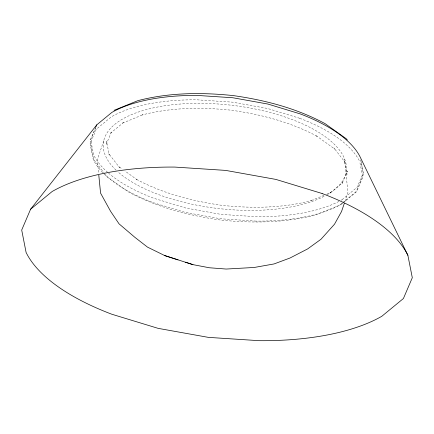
<?xml version="1.0" encoding="UTF-8"?>
<svg xmlns="http://www.w3.org/2000/svg" width="434" height="434" viewBox="0 0 434 434"><rect width="100%" height="100%" fill="white"/><g stroke="black" fill="none" stroke-linecap="round" stroke-linejoin="round"><path stroke-width="0.33" stroke-dasharray="2.17 1.63" d="M103.737 140.784L97.379 159.517L98.654 173.757M344.932 201.528L347.9 192.788L344.704 159.186M95.735 127.27L90.587 139.374L93.701 155.036A142.368 60.619 6.5 0 0 108.126 172.77M95.881 127.363L90.739 139.45L90.272 141.088L90.359 142.791L93.467 158.437L94.091 159.989L103.78 172.488M342.073 199.683L357.128 187.287L363.307 172.759L360.969 161.014M342.263 203.063L339.475 205.266L315.719 214.906C284.633 223.038 252.273 223.315 220.477 220.022C188.557 215.524 156.989 207.316 128.469 191.953L107.209 176.801L104.182 173.009M342.779 202.64L355.663 192.029L356.618 190.651L362.791 176.144L363.258 174.506L363.171 172.808L360.578 159.772M341.591 204.072L342.627 203.221M343.148 202.792L356.639 191.676L362.819 177.153L359.705 161.491M323.959 195.354L310.294 200.98L311.541 200.6C282.415 208.222 252.094 208.477 222.3 205.391C192.3 201.164 162.636 193.445 135.837 179.003L136.981 179.66L125.046 171.056M326.444 194.329L330.795 192.539L329.547 193.472L342.893 182.475L341.938 183.853L347.39 171.034L346.923 172.672L347.01 174.37L344.254 160.515L344.873 162.072L333.99 148.032L334.994 149.22L316.543 135.929L317.688 136.585C290.889 122.144 261.225 114.424 231.23 110.198C201.441 107.117 171.121 107.366 141.994 114.988L143.242 114.609L122.741 123.044L123.988 122.117L110.643 133.108L111.598 131.73L106.14 144.549L106.607 142.911L106.52 141.207L109.276 155.068L108.652 153.511L119.534 167.557L118.531 166.368L122.328 169.103M256.033 221.107L220.543 218.774L185.448 212.465L153.153 202.613A142.368 60.619 6.5 0 1 103.303 173.117M299.769 118.308L267.474 108.457L232.38 102.147L196.89 99.815A132.82 56.55 6.5 0 0 111.316 116.844L96.283 129.245L90.104 143.768L93.218 159.43M116.079 170.166A122.258 52.053 6.5 0 1 231.127 105.196A122.258 52.053 6.5 0 1 327.388 194.541M324.117 196.331A122.258 52.053 6.5 0 1 117.912 171.853M341.607 204.078A132.82 56.55 6.5 0 1 256.033 221.101M102.798 172.602A142.368 60.619 6.5 0 1 93.202 159.43M299.758 118.314A142.368 60.619 6.5 0 1 359.721 161.491M342.09 199.689A132.82 56.55 6.5 0 1 341.053 200.269M338.9 201.425A132.82 56.55 6.5 0 1 256.516 216.707L221.025 214.38L185.936 208.07L153.641 198.219A142.368 60.619 6.5 0 1 108.587 173.171"/><path stroke-width="0.65" d="M344.298 203.4L341.542 211.515L334.522 224.188L320.986 239.259L307.684 248.894L290.026 258.002L274.087 263.932L254.232 267.469L226.185 269.047L209.356 267.762L192.929 264.632L164.719 255.577L147.495 247.12L134.979 237.409L119.046 223.841L110.594 211.32L100.574 193.119L98.784 175.092M95.995 126.668L96.766 124.851L111.815 112.455A132.82 56.55 6.5 0 1 197.378 95.431L232.868 97.758L267.957 104.062L300.252 113.914A142.368 60.619 6.5 0 1 360.204 157.103L407.879 255.306L412.3 277.727L403.414 298.521L381.822 316.277A190.607 81.158 6.5 0 1 259.217 340.685L208.38 337.37L158.122 328.354L111.885 314.259A203.465 86.632 6.5 0 1 26.1 252.458L21.7 230.036L30.586 209.237L96.766 124.851M30.586 209.237L52.178 191.486A190.607 81.158 6.5 0 1 174.783 167.079L225.62 170.394L275.878 179.41L322.115 193.504M114.05 110.328L137.8 100.683C168.897 92.55 201.257 92.274 233.053 95.567C264.979 100.07 296.547 108.272 325.066 123.641L346.327 138.793L347.33 139.981M164.719 255.577L178.032 259.868M185.481 262.217L192.929 264.632M322.104 193.51A203.465 86.632 6.5 0 1 407.9 255.306"/></g></svg>
